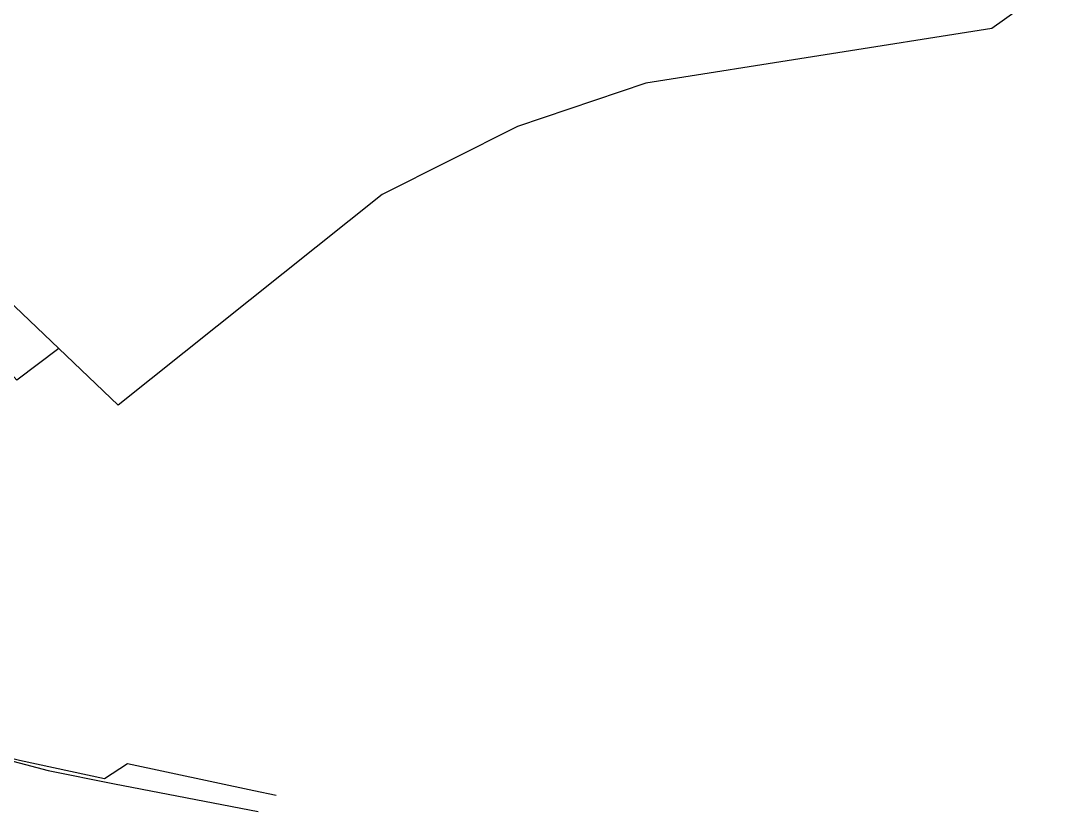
# Model space of a CAD drawing. Extents: x 1876309 to 1899261, y 443723 to 466661.
# Drawn here: x 1897141 to 1899197, y 451256 to 452837 of the extents above; entities that cross this region are included whole.
import ezdxf

# ---------------------------------------------------------------- set-up
doc = ezdxf.new("R2010")
doc.units = 0
doc.header["$MEASUREMENT"] = 0
for name, color, linetype in [('Parcels', 31, 'Continuous'), ('Roads', 7, 'Continuous'), ('Waterlines', 5, 'Continuous')]:
    doc.layers.add(name, color=color, linetype=linetype)

msp = doc.modelspace()

# ---------------------------------------------------------------- linework, layer by layer
at = {"layer": 'Parcels'}
msp.add_lwpolyline([(1899197, 452903.4), (1899082, 452820.8), (1898390.6, 452711.3), (1898133.9, 452624.7), (1897863.5, 452488.8), (1897336.4, 452068.2), (1897217.7, 452181.2), (1896866.3, 452515.8), (1896836.7, 452545.2), (1896850.6, 452590), (1896864.6, 452635), (1896878.6, 452680.2), (1896892.6, 452725.5), (1896906.7, 452771), (1896920.9, 452816.7), (1896935.1, 452862.6)], dxfattribs=at)
msp.add_lwpolyline([(1897133.5, 452118), (1896993.2, 452274.1), (1897011.2, 452293.6), (1896945, 452357.9), (1896826, 452473.6), (1896866.3, 452515.8), (1897217.7, 452181.2), (1897133.5, 452118)], close=True, dxfattribs=at)
at = {"layer": 'Roads'}
for points in [[(1896354.5, 451602.4), (1896520.7, 451543.9), (1896757.7, 451465.4), (1896966.6, 451398.8), (1897196.4, 451338.3)], [(1897196.4, 451338.3), (1897329, 451311.1), (1897616.2, 451256.2)]]:
    msp.add_lwpolyline(points, dxfattribs=at)
at = {"layer": 'Waterlines', "color": 3}
msp.add_line((1897607, 451298), (1897652, 451289), dxfattribs=at)
msp.add_lwpolyline([(1896346.1, 451648.3), (1896328, 451655), (1896312.8, 451624.5), (1896474.4, 451560.5), (1896638, 451501.9), (1896803.4, 451448.7), (1896970.5, 451401), (1897139.1, 451358.7), (1897309, 451322), (1897355, 451352), (1897607, 451298)], dxfattribs=at)
msp.add_lwpolyline([(1896346.1, 451648.3), (1896328, 451655), (1896312.8, 451624.5), (1896474.4, 451560.5), (1896638, 451501.9), (1896803.4, 451448.7), (1896970.5, 451401), (1897139.1, 451358.7), (1897309, 451322), (1897355, 451352), (1897607, 451298)], dxfattribs=at)

doc.saveas('drawing.dxf')
